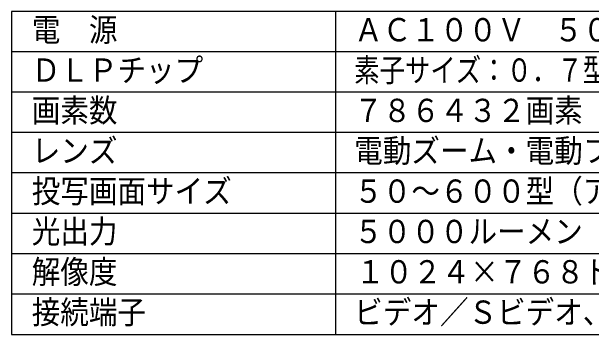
# Model space of a CAD drawing. Units: millimetres, scale not verified. Extents: x -62 to 63, y -57 to 58.
# Drawn here: x -62.5 to 9.4, y -56.9 to -16.9 of the extents above; entities that cross this region are included whole.
import ezdxf
from ezdxf.enums import TextEntityAlignment as Align

# ---------------------------------------------------------------- set-up
doc = ezdxf.new("R2010")
doc.units = ezdxf.units.MM
doc.header["$LTSCALE"] = 0.191441
doc.layers.add('0-0_MOJI1', color=2, linetype='Continuous')
doc.layers.add('0-3_WAKU', color=7, linetype='Continuous')
doc.styles.add('ＭＳ ゴシック', font='')
doc.styles.get('ＭＳ ゴシック').set_extended_font_data('MS Gothic')

msp = doc.modelspace()

# ---------------------------------------------------------------- linework, layer by layer
at = {"layer": '0-3_WAKU', "color": 4}
for p, q in [((62.5, -16.858), (-62.5, -16.858)), ((-62.5, -16.858), (-62.5, -56.858)), ((-22.2944, -56.858), (-22.2944, -16.858)), ((-62.5, -56.858), (62.5, -56.858))]:
    msp.add_line(p, q, dxfattribs=at)
at = {"layer": '0-3_WAKU', "color": 1}
for p, q in [((62.5, -21.858), (-62.5, -21.858)), ((62.5, -26.858), (-62.5, -26.858)), ((62.5, -31.858), (-62.5, -31.858)), ((62.5, -36.858), (-62.5, -36.858)), ((62.5, -41.858), (-62.5, -41.858)), ((62.5, -46.858), (-62.5, -46.858)), ((62.5, -51.858), (-62.5, -51.858))]:
    msp.add_line(p, q, dxfattribs=at)

# ---------------------------------------------------------------- texts
at = {"layer": '0-0_MOJI1', "style": 'ＭＳ ゴシック'}
for s, width, p in [('ＡＣ１００Ｖ\u3000５０／６０Ｈｚ', 0.9, (-20, -21.4131)), ('電\u3000源', 0.9, (-60, -21.4131)), ('ＤＬＰチップ', 0.9, (-60, -26.4131)), ('素子サイズ：０．７型、表示方式：１チップＤＬＰ方式', 0.8, (-20, -26.4131)), ('画素数', 0.9, (-60, -31.4131)), ('７８６４３２画素', 0.9, (-20, -31.4131)), ('レンズ', 0.9, (-60, -36.4131)), ('電動ズーム・電動フォーカスレンズ', 0.9, (-20, -36.4131)), ('投写画面サイズ\u3000\u3000\u3000', 0.9, (-60, -41.4131)), ('５０～６００型（アスペクト比４：３）', 0.9, (-20, -41.4131)), ('光出力', 0.9, (-60, -46.4131)), ('５０００ルーメン（ＡＮＳＩ）', 0.9, (-20, -46.4131)), ('解像度', 0.9, (-60, -51.4131)), ('１０２４×７６８ドット（ＲＧＢ信号時）', 0.9, (-19.7944, -51.4131)), ('接続端子', 0.9, (-60, -56.4131)), ('ビデオ／Ｓビデオ、ＲＧＢ、ＤＶＩ－Ｄ、ＬＡＮ', 0.9, (-20, -56.4131))]:
    msp.add_text(s, height=2.887, dxfattribs=dict(at, width=width)).set_placement(p, align=Align.BOTTOM_LEFT)

doc.saveas('drawing.dxf')
